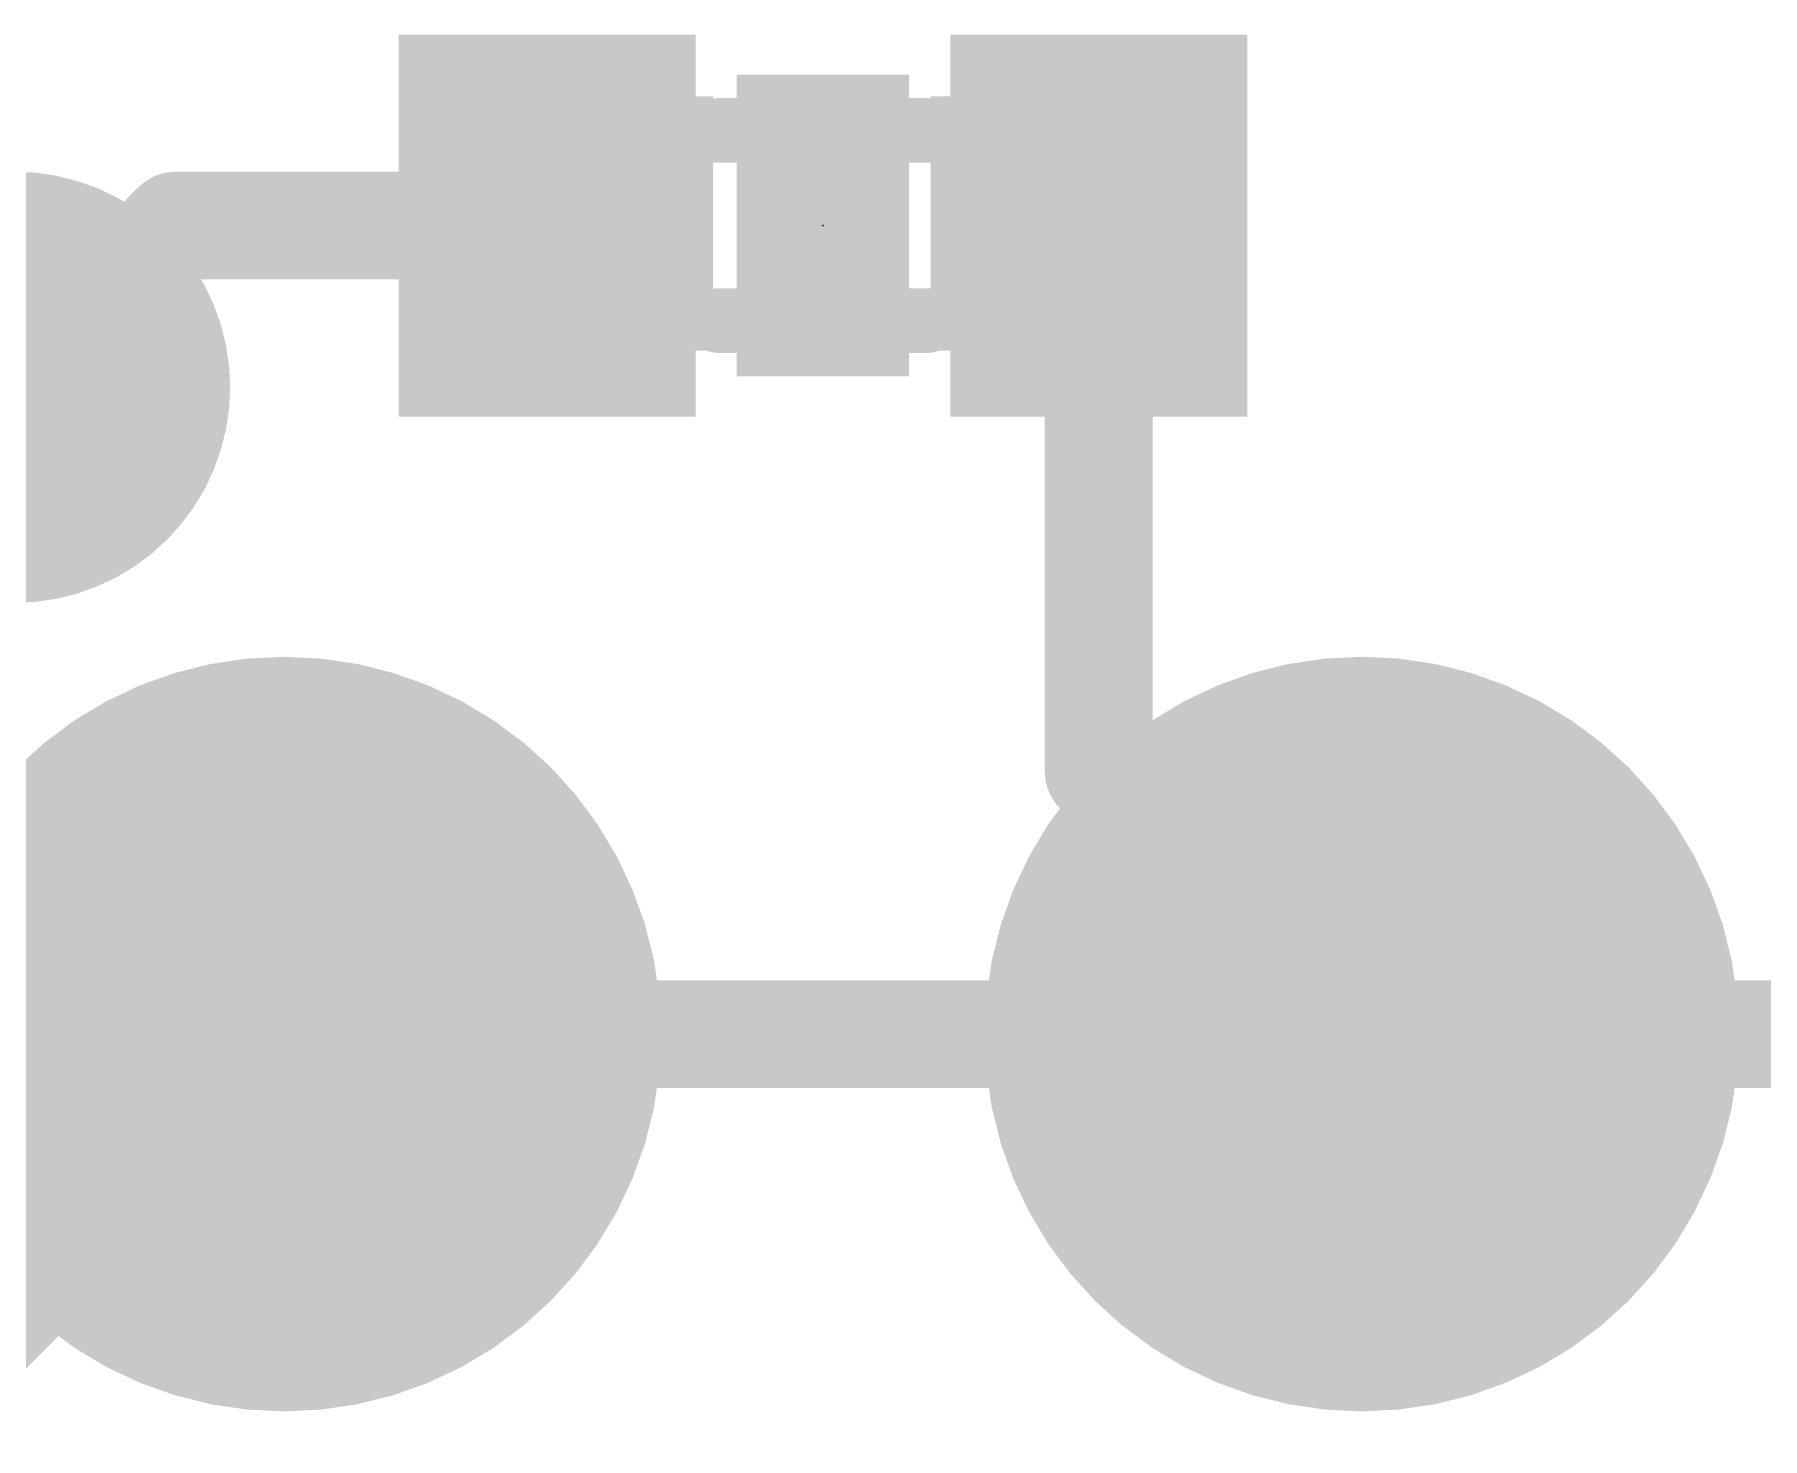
# Model space of a CAD drawing. Extents: x -0.1 to 40.8, y -10.2 to 23.
# Drawn here: x 21.002 to 25.074, y 5.397 to 8.705 of the extents above; entities that cross this region are included whole.
import ezdxf

# ---------------------------------------------------------------- set-up
doc = ezdxf.new("R2010")
doc.units = 0
for name, color, linetype in [('1', 12, 'CONTINUOUS'), ('16', 132, 'CONTINUOUS'), ('17', 110, 'CONTINUOUS'), ('18', 110, 'CONTINUOUS'), ('21', 41, 'CONTINUOUS'), ('23', 53, 'CONTINUOUS'), ('49', 6, 'CONTINUOUS'), ('51', 53, 'CONTINUOUS')]:
    doc.layers.add(name, color=color, linetype=linetype)

# ---------------------------------------------------------------- blocks, each defined once
blk = doc.blocks.new('ROUNDP')
at = {"const_width": 0.5}
blk.add_lwpolyline([(0, -0.25, 1), (0, 0.25, 1), (0, -0.25)], format="xyb", dxfattribs=at)
blk = doc.blocks.new('RECT')
blk.add_solid([(-0.5, -0.5), (0.5, -0.5), (-0.5, 0.5), (0.5, 0.5)])
blk = doc.blocks.new('ROUNDV')
at = {"const_width": 0.5}
blk.add_lwpolyline([(0, -0.25, 1), (0, 0.25, 1), (0, -0.25)], format="xyb", dxfattribs=at)

msp = doc.modelspace()

# ---------------------------------------------------------------- linework, layer by layer
at = {"layer": '1', "const_width": 0.254}
for points in [[(21.336, 8.255), (20.955, 7.874)], [(22.21, 8.255), (21.336, 8.255)], [(23.51, 8.255), (23.51, 6.97)], [(23.51, 6.97), (24.13, 6.35)], [(21.59, 6.35), (19.812, 4.572)]]:
    msp.add_lwpolyline(points, dxfattribs=at)
at = {"layer": '1', "const_width": 0.127}
for points in [[(21.336, 8.3185, 1), (21.336, 8.1915)], [(21.3809, 8.2101, 1), (21.2911, 8.2999)], [(22.21, 8.1915, 1), (22.21, 8.3185)], [(23.5735, 8.255, 1), (23.4465, 8.255)], [(20.9101, 7.9189, 1), (20.9999, 7.8291)], [(23.5549, 7.0149, 1), (23.4651, 6.9251)], [(23.4465, 6.97, 1), (23.5735, 6.97)], [(21.6349, 6.3051, 1), (21.5451, 6.3949)], [(24.0851, 6.3051, 1), (24.1749, 6.3949)]]:
    msp.add_lwpolyline(points, format="xyb", dxfattribs=at)
at = {"layer": '16', "const_width": 0.254}
msp.add_lwpolyline([(20.32, 7.239), (20.955, 7.874)], dxfattribs=at)
at = {"layer": '16', "const_width": 0.127}
msp.add_lwpolyline([(20.9999, 7.8291, 1), (20.9101, 7.9189)], format="xyb", dxfattribs=at)
at = {"layer": '23'}
msp.add_point((22.86, 8.255), dxfattribs=at)
at = {"layer": '49', "const_width": 0.254}
msp.add_lwpolyline([(11.43, 6.35), (29.21, 6.35)], dxfattribs=at)
at = {"layer": '51', "const_width": 0.1524}
for points in [[(22.615, 8.479), (23.105, 8.479)], [(23.105, 8.031), (22.615, 8.031)]]:
    msp.add_lwpolyline(points, dxfattribs=at)
at = {"layer": '51', "const_width": 0.0762}
for points in [[(22.615, 8.5171, 1), (22.615, 8.4409)], [(23.105, 8.4409, 1), (23.105, 8.5171)], [(22.615, 8.0691, 1), (22.615, 7.9929)], [(23.105, 7.9929, 1), (23.105, 8.0691)]]:
    msp.add_lwpolyline(points, format="xyb", dxfattribs=at)

# ---------------------------------------------------------------- block references
at = {"layer": '1', "xscale": 0.7, "yscale": 0.9, "rotation": 180}
for p in [(22.21, 8.255), (23.51, 8.255)]:
    msp.add_blockref('RECT', p, dxfattribs=at)
at = {"layer": '17', "xscale": 1.778, "yscale": 1.778, "rotation": 180}
for p in [(21.59, 6.35), (21.59, 6.35), (24.13, 6.35), (24.13, 6.35)]:
    msp.add_blockref('ROUNDP', p, dxfattribs=at)
at = {"layer": '18', "xscale": 1.016, "yscale": 1.016}
msp.add_blockref('ROUNDV', (20.955, 7.874), dxfattribs=at)
msp.add_blockref('ROUNDV', (20.955, 7.874), dxfattribs=at)
at = {"layer": '21', "xscale": 0.4064, "yscale": 0.7112, "rotation": 180}
msp.add_blockref('RECT', (22.86, 8.255), dxfattribs=at)
at = {"layer": '51', "xscale": 0.3, "yscale": 0.5999, "rotation": 180}
for p in [(22.4512, 8.2599), (23.264, 8.2599)]:
    msp.add_blockref('RECT', p, dxfattribs=at)

doc.saveas('drawing.dxf')
